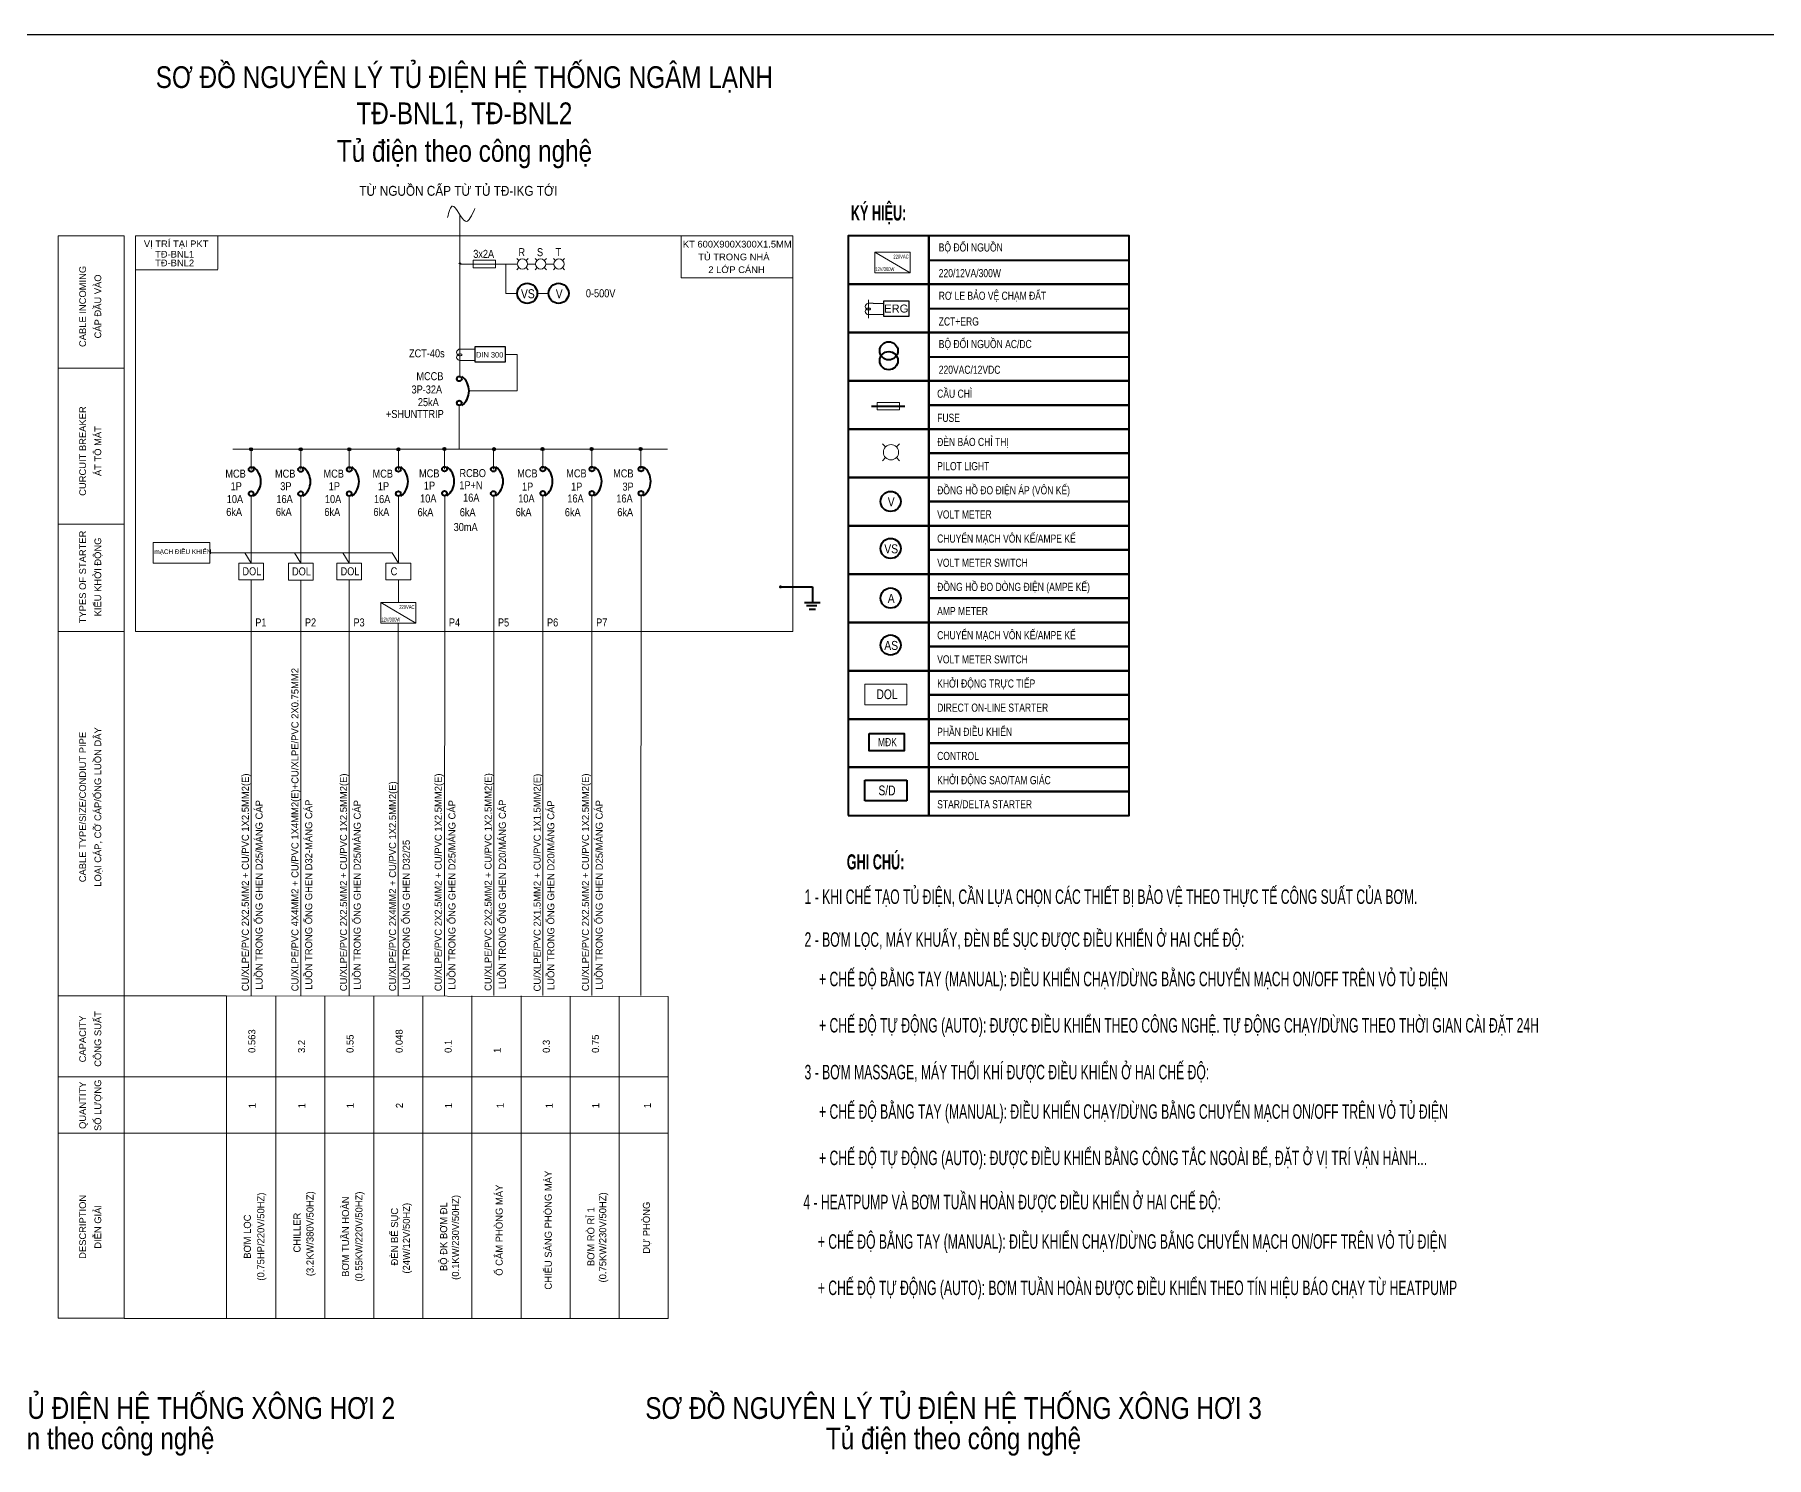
# Model space of a CAD drawing. Header units: millimetres. Extents: x -343543 to 400519, y -115663 to 104219.
# Drawn here: x -260128 to -236226, y 74372 to 94009 of the extents above; entities that cross this region are included whole.
import ezdxf
from ezdxf.enums import TextEntityAlignment as Align

# ---------------------------------------------------------------- set-up
doc = ezdxf.new("R2010")
doc.units = ezdxf.units.MM
doc.linetypes.add('HIDDEN', pattern=[0.375, 0.25, -0.125])
doc.layers.get('0').update_dxf_attribs({"color": 231, "lineweight": 0})
doc.layers.get('DefPoints').update_dxf_attribs({"color": 191})
for name, color, linetype, lineweight in [('7NetCoBan', 7, 'Continuous', 0), ('D-DAY', 3, 'Continuous', 40), ('Sche', 1, 'Continuous', 0), ('tbd', 2, 'Continuous', 0), ('TU DIEN', 255, 'Continuous', 40), ('WT-SUCTION', 98, 'Continuous', 25)]:
    doc.layers.add(name, color=color, linetype=linetype, lineweight=lineweight)
doc.layers.add('A-Tuong', color=7, linetype='Continuous')
doc.layers.add('E-text', color=3, linetype='Continuous')
doc.styles.add('ArialH-B', font='Vharialb_0.ttf')
doc.styles.add('E-TEXT 1', font='arial.ttf', dxfattribs={"width": 0.8})
doc.styles.add('VN-ArialH', font='Vharial_0.ttf', dxfattribs={"width": 0.85})
doc.styles.add('VN-SIMPLI', font='Vharial_0.ttf', dxfattribs={"width": 0.75})
doc.styles.add('VNARIALH', font='Vharial_0.ttf', dxfattribs={"width": 0.95})
doc.styles.add('VNAVANTH', font='Vhavan_0.ttf')
doc.styles.add('VNSIMPLI', font='Vharial_0.ttf', dxfattribs={"width": 0.8})
doc.styles.add('WMF-VNI-Helve-Condense1', font='Vhelvcn_0.ttf')

# ---------------------------------------------------------------- blocks, each defined once
blk = doc.blocks.new('KD TT')
at = {"layer": 'Sche', "color": 4}
blk.add_lwpolyline([(-498, -1932), (360, -1932), (360, -2354), (-498, -2354)], close=True, dxfattribs=at)
at = {"layer": 'Sche', "color": 4, "style": 'VN-SIMPLI', "width": 0.75}
blk.add_text('dol', height=200, dxfattribs=at).set_placement((-47, -2240), align=Align.CENTER)
blk = doc.blocks.new('di16')
at = {"layer": 'tbd'}
blk.add_line((0, 555), (0, -555), dxfattribs=at)
for points in [[(275, 340), (0, 340, 1.2511788), (86, -41, 0.140943), (116, -17, 0.1620611), (121, 0, 0.1620611)], [(275, -340), (0, -340, -1.2511788), (86, 41, -0.140943), (116, 17, -0.1620611), (121, 0, -0.1620611)]]:
    blk.add_lwpolyline(points, format="xyb", dxfattribs=at)
blk = doc.blocks.new('at')
for centre in [(31507, -92801), (31507, -93195)]:
    blk.add_circle(centre, 39.3)
blk.add_arc((31370, -92998), 295, 306.8699, 53.1301)
blk = doc.blocks.new('GND')
for p, q in [((146441, -24610), (146883, -24610)), ((146883, -24610), (146883, -24822)), ((146771, -24825), (146988, -24825)), ((146799, -24865), (146943, -24865)), ((146836, -24916), (146924, -24916))]:
    blk.add_line(p, q)
at = {"layer": 'Sche', "lineweight": 5, "ltscale": 5, "const_width": 20.9}
blk.add_lwpolyline([(146430, -24610, 1), (146451, -24610, 1)], format="xyb", close=True, dxfattribs=at)
blk = doc.blocks.new('noi')
at = {"layer": 'WT-SUCTION'}
h = blk.add_hatch(color=1, dxfattribs=at)
h.dxf.hatch_style = 1
h.paths.add_polyline_path([(540451, 1555544), (540430, 1555544), (540430, 1555523, 0.414214)])
h.paths.add_polyline_path([(540430, 1555544), (540409, 1555544, 0.414214), (540430, 1555523)])
h.paths.add_polyline_path([(540409, 1555544), (540430, 1555544), (540451, 1555544, 1)])
at = {"layer": 'WT-SUCTION', "color": 1}
blk.add_circle((540430, 1555544), 21.3, dxfattribs=at)

msp = doc.modelspace()

# ---------------------------------------------------------------- linework, layer by layer
for p, q in [((-253325.6, 90843.1), (-253213.4, 90843.1)), ((-253073, 90843.1), (-252960.8, 90843.1))]:
    msp.add_line(p, q)
at = {"color": 41, "ltscale": 300}
for p, q in [((-257310.9, 86713.8), (-256969.5, 86713.8)), ((-257310.9, 86482.4), (-257310.9, 86713.8)), ((-256969.5, 86713.8), (-256969.5, 86482.4)), ((-256625.8, 86712.5), (-256284.4, 86712.5)), ((-256625.8, 86481.1), (-256625.8, 86712.5)), ((-256284.4, 86712.5), (-256284.4, 86481.1)), ((-255956.1, 86713.8), (-255614.7, 86713.8)), ((-255956.1, 86482.4), (-255956.1, 86713.8)), ((-255614.7, 86713.8), (-255614.7, 86482.4)), ((-255614.7, 86713.8), (-255614.7, 86482.4)), ((-255278.7, 86713.8), (-254937.3, 86713.8)), ((-255278.7, 86482.4), (-255278.7, 86713.8)), ((-254937.3, 86713.8), (-254937.3, 86482.4)), ((-256969.5, 86482.4), (-257310.9, 86482.4)), ((-256284.4, 86481.1), (-256625.8, 86481.1)), ((-255614.7, 86482.4), (-255956.1, 86482.4)), ((-254937.3, 86482.4), (-255278.7, 86482.4))]:
    msp.add_line(p, q, dxfattribs=at)
msp.add_lwpolyline([(-258493.8, 86998.3), (-257710.6, 86998.3), (-257710.6, 86713.8), (-258493.8, 86713.8)], close=True)
at = {"layer": '7NetCoBan'}
for p, q in [((-248553.9, 90300.4), (-248407.6, 90300.4)), ((-248553.9, 90144.2), (-248407.6, 90144.2)), ((-254194.2, 89668.1), (-254047.8, 89668.1)), ((-254194.2, 89511.9), (-254047.8, 89511.9))]:
    msp.add_line(p, q, dxfattribs=at)
at = {"layer": 'A-Tuong'}
for points in [[(-248407.6, 90335.7), (-248063.4, 90335.7), (-248063.4, 90119.3), (-248407.6, 90119.3)], [(-254047.8, 89703.5), (-253632.9, 89703.5), (-253632.9, 89487), (-254047.8, 89487)]]:
    msp.add_lwpolyline(points, close=True, dxfattribs=at)
at = {"layer": 'DefPoints'}
msp.add_lwpolyline([(-275507.1, 94009.1), (-226107.1, 94009.1), (-226107.1, 54009.1), (-275507.1, 54009.1)], close=True, dxfattribs=at)
at = {"layer": 'Sche', "ltscale": 5}
for p, q in [((-254257.8, 91516.7), (-254257.3, 89290.9)), ((-254257.5, 90843.1), (-253466, 90843.1)), ((-253623.5, 90843.1), (-253623.5, 90438.3)), ((-253623.5, 90438.3), (-253467.8, 90438.3)), ((-253190.1, 90438.3), (-253034.7, 90438.3)), ((-254266.8, 88890.9), (-254266.8, 88285.6)), ((-257140.2, 88008), (-257140.2, 88285.6)), ((-256455.1, 88006.7), (-256455.1, 88284.3)), ((-255785.4, 88008), (-255785.4, 88285.6)), ((-255108, 88008), (-255108, 88285.6)), ((-254470.6, 88010.1), (-254470.6, 88287.7)), ((-253793.2, 88010.1), (-253793.2, 88287.7)), ((-253116, 88010.2), (-253116, 88287.8)), ((-252438.4, 88010.1), (-252438.4, 88287.7)), ((-251761, 88010.1), (-251761, 88287.7)), ((-257140.2, 86713.8), (-257140.2, 87640.1)), ((-256455.1, 86712.5), (-256455.1, 87638.8)), ((-255785.4, 86713.8), (-255785.4, 87640.1)), ((-255108, 86713.8), (-255108, 87640.1)), ((-254468.9, 80746), (-254467.8, 87644.4)), ((-253791.5, 80746), (-253790.4, 87644.4)), ((-253114.1, 80746), (-253113.2, 87644.5)), ((-252436.7, 80746), (-252435.6, 87644.4)), ((-251759.3, 80746), (-251758.2, 87644.4)), ((-255194.9, 86856.1), (-257710.6, 86856.1)), ((-257140.2, 86713.8), (-257227.1, 86856.1)), ((-256455.1, 86712.5), (-256542, 86854.8)), ((-255785.4, 86713.8), (-255872.3, 86856.1)), ((-255108, 86713.8), (-255194.9, 86856.1)), ((-257141.2, 80739.7), (-257140.2, 86482.4)), ((-256456.2, 80738.4), (-256455.1, 86481.1)), ((-255786.4, 80739.7), (-255785.4, 86482.4)), ((-255108, 86171.1), (-255108, 86482.4)), ((-255109, 80739.7), (-255109, 85886.5))]:
    msp.add_line(p, q, dxfattribs=at)
msp.add_lwpolyline([(-253632.9, 89595.3), (-253468.3, 89595.3), (-253468.3, 89091.6), (-254133, 89091.6)], dxfattribs=at)
at = {"layer": 'TU DIEN', "lineweight": 5}
for p, q in [((-254257.3, 90237), (-254257.8, 91516.7)), ((-254076, 90894.2), (-253769, 90894.2)), ((-254076, 90791.9), (-254076, 90894.2)), ((-253769, 90894.2), (-253769, 90791.9)), ((-253769, 90791.9), (-254076, 90791.9)), ((-248499.9, 88933.9), (-248193, 88933.9)), ((-248499.9, 88831.5), (-248499.9, 88933.9)), ((-248193, 88933.9), (-248193, 88831.5)), ((-248193, 88831.5), (-248499.9, 88831.5)), ((-248425, 88362.2), (-248382.5, 88319.7)), ((-248382.5, 88319.7), (-248425, 88362.2)), ((-248233.7, 88319.7), (-248191.1, 88362.2)), ((-248191.1, 88362.2), (-248233.7, 88319.7)), ((-248425, 88128.3), (-248382.5, 88170.8)), ((-248382.5, 88170.8), (-248425, 88128.3)), ((-248191.1, 88128.3), (-248233.7, 88170.8)), ((-248233.7, 88170.8), (-248191.1, 88128.3))]:
    msp.add_line(p, q, dxfattribs=at)
at = {"layer": 'TU DIEN', "color": 41, "lineweight": 5}
for p, q in [((-258736.2, 91230.1), (-249662.7, 91230.3)), ((-258735.7, 85770.5), (-258736.2, 91230.1)), ((-257600.6, 91237.3), (-257600.6, 90772)), ((-251204.7, 90652.8), (-251204.7, 91230.2)), ((-249662.6, 85770.5), (-249662.7, 91230.4)), ((-257600.6, 90764.9), (-258736.2, 90764.9)), ((-249662.7, 90652.8), (-251204.7, 90652.8)), ((-249662.6, 85770.5), (-258735.7, 85770.5)), ((-251382.3, 80733.9), (-257478.9, 80740.9)), ((-257478.9, 76295.4), (-257478.9, 80740.9)), ((-256801.5, 76295.4), (-256801.5, 80740.9)), ((-256124.1, 76295.4), (-256124.1, 80740.9)), ((-255446.7, 76295.4), (-255446.7, 80740.9)), ((-254769.3, 76295.4), (-254769.3, 80740.9)), ((-254091.9, 76295.4), (-254091.9, 80740.9)), ((-253414.5, 76295.4), (-253414.5, 80740.9)), ((-252737.1, 76289), (-252737.1, 80734.4)), ((-252059.7, 76289), (-252059.7, 80734.4)), ((-251382.3, 76289), (-251382.3, 80734.4)), ((-257478.9, 79624.1), (-251382.3, 79624.1)), ((-257478.9, 78845.4), (-251382.3, 78845.4)), ((-258891.5, 76289), (-251382.3, 76289))]:
    msp.add_line(p, q, dxfattribs=at)
at = {"layer": 'TU DIEN', "color": 1, "lineweight": 5}
for p, q in [((-253445.4, 90892.7), (-253473.8, 90921)), ((-253346.2, 90892.7), (-253317.8, 90921)), ((-253473.8, 90765.1), (-253445.4, 90793.4)), ((-253346.2, 90793.4), (-253317.8, 90765.1))]:
    msp.add_line(p, q, dxfattribs=at)
at = {"layer": 'TU DIEN', "color": 2, "lineweight": 5}
for p, q in [((-253192.8, 90892.7), (-253221.2, 90921)), ((-253093.6, 90892.7), (-253065.2, 90921)), ((-253221.2, 90765.1), (-253192.8, 90793.4)), ((-253093.6, 90793.4), (-253065.2, 90765.1))]:
    msp.add_line(p, q, dxfattribs=at)
at = {"layer": 'TU DIEN', "color": 5, "lineweight": 5}
for p, q in [((-252940.2, 90892.7), (-252968.6, 90921)), ((-252841.2, 90892.5), (-252812.9, 90920.8)), ((-252968.6, 90765.1), (-252940.2, 90793.4)), ((-252841.2, 90793.2), (-252812.9, 90764.9))]:
    msp.add_line(p, q, dxfattribs=at)
at = {"layer": 'TU DIEN', "color": 7, "lineweight": 5}
for p, q in [((-248531.1, 91007.7), (-248045, 90723.1)), ((-255351.1, 86171.1), (-254865, 85886.5))]:
    msp.add_line(p, q, dxfattribs=at)
at = {"layer": 'TU DIEN', "ltscale": 10}
for p, q in [((-247786.5, 90897.1), (-245021.2, 90897.1)), ((-247786.5, 90230.3), (-245021.2, 90230.3)), ((-247786.5, 89563.6), (-245021.2, 89563.6))]:
    msp.add_line(p, q, dxfattribs=at)
at = {"layer": 'TU DIEN', "color": 1}
msp.add_line((-248577.5, 88882.4), (-248116.5, 88882.4), dxfattribs=at)
at = {"layer": 'TU DIEN', "color": 6, "lineweight": 5}
msp.add_line((-257394.8, 88285.6), (-251394.1, 88285.6), dxfattribs=at)
at = {"layer": 'TU DIEN', "color": 4}
for p, q in [((-248667.2, 83433.3), (-248667.2, 83718.1)), ((-248667.2, 83718.1), (-248088.3, 83718.1)), ((-248088.3, 83718.1), (-248088.3, 83433.3)), ((-248088.3, 83433.3), (-248667.2, 83433.3))]:
    msp.add_line(p, q, dxfattribs=at)
at = {"layer": 'TU DIEN', "color": 41, "lineweight": 5}
msp.add_lwpolyline([(-258891.5, 91230.1), (-259802.5, 91230.1), (-259802.5, 76295.4), (-258891.5, 76295.4)], close=True, dxfattribs=at)
at = {"layer": 'TU DIEN'}
for points in [[(-248897.8, 90563.7), (-247786.5, 90563.7), (-247786.5, 91230.4), (-248897.8, 91230.4)], [(-247786.5, 90563.7), (-245021.2, 90563.7), (-245021.2, 91230.4), (-247786.5, 91230.4)], [(-248897.8, 89897), (-247786.5, 89897), (-247786.5, 90563.7), (-248897.8, 90563.7)], [(-247786.5, 89897), (-245021.2, 89897), (-245021.2, 90563.7), (-247786.5, 90563.7)], [(-248897.8, 89230.2), (-247786.5, 89230.2), (-247786.5, 89897), (-248897.8, 89897)], [(-247786.5, 89230.2), (-245021.2, 89230.2), (-245021.2, 89897), (-247786.5, 89897)], [(-248897.8, 88563.5), (-247786.5, 88563.5), (-247786.5, 89230.2), (-248897.8, 89230.2)], [(-247786.5, 88896.9), (-245021.2, 88896.9), (-245021.2, 89230.2), (-247786.5, 89230.2)], [(-247786.5, 88563.5), (-245021.2, 88563.5), (-245021.2, 88896.9), (-247786.5, 88896.9)], [(-248897.8, 87896.7), (-247786.5, 87896.7), (-247786.5, 88563.5), (-248897.8, 88563.5)], [(-247786.5, 88230.1), (-245021.2, 88230.1), (-245021.2, 88563.5), (-247786.5, 88563.5)], [(-247786.5, 87896.7), (-245021.2, 87896.7), (-245021.2, 88230.1), (-247786.5, 88230.1)], [(-248897.8, 87230), (-247786.5, 87230), (-247786.5, 87896.7), (-248897.8, 87896.7)], [(-247786.5, 87563.4), (-245021.2, 87563.4), (-245021.2, 87896.7), (-247786.5, 87896.7)], [(-247786.5, 87230), (-245021.2, 87230), (-245021.2, 87563.4), (-247786.5, 87563.4)], [(-248897.8, 86563.3), (-247786.5, 86563.3), (-247786.5, 87230), (-248897.8, 87230)], [(-247786.5, 86896.6), (-245021.2, 86896.6), (-245021.2, 87230), (-247786.5, 87230)], [(-247786.5, 86563.3), (-245021.2, 86563.3), (-245021.2, 86896.6), (-247786.5, 86896.6)], [(-248897.8, 85896.5), (-247786.5, 85896.5), (-247786.5, 86563.3), (-248897.8, 86563.3)], [(-247786.5, 86229.9), (-245021.2, 86229.9), (-245021.2, 86563.3), (-247786.5, 86563.3)], [(-247786.5, 85896.5), (-245021.2, 85896.5), (-245021.2, 86229.9), (-247786.5, 86229.9)], [(-248897.8, 85229.8), (-247786.5, 85229.8), (-247786.5, 85896.5), (-248897.8, 85896.5)], [(-247786.5, 85563.2), (-245021.2, 85563.2), (-245021.2, 85896.5), (-247786.5, 85896.5)], [(-247786.5, 85229.8), (-245021.2, 85229.8), (-245021.2, 85563.2), (-247786.5, 85563.2)], [(-248897.8, 84563.1), (-247786.5, 84563.1), (-247786.5, 85229.8), (-248897.8, 85229.8)], [(-247786.5, 84896.4), (-245021.2, 84896.4), (-245021.2, 85229.8), (-247786.5, 85229.8)], [(-247786.5, 84563.1), (-245021.2, 84563.1), (-245021.2, 84896.4), (-247786.5, 84896.4)], [(-248897.8, 83896.3), (-247786.5, 83896.3), (-247786.5, 84563.1), (-248897.8, 84563.1)], [(-247786.5, 84229.7), (-245021.2, 84229.7), (-245021.2, 84563.1), (-247786.5, 84563.1)], [(-247786.5, 83896.3), (-245021.2, 83896.3), (-245021.2, 84229.7), (-247786.5, 84229.7)], [(-248897.8, 83229.6), (-247786.5, 83229.6), (-247786.5, 83896.3), (-248897.8, 83896.3)], [(-247786.5, 83562.9), (-245021.2, 83562.9), (-245021.2, 83896.3), (-247786.5, 83896.3)], [(-247786.5, 83229.6), (-245021.2, 83229.6), (-245021.2, 83562.9), (-247786.5, 83562.9)]]:
    msp.add_lwpolyline(points, close=True, dxfattribs=at)
at = {"layer": 'TU DIEN', "lineweight": 5, "ltscale": 5, "const_width": 20.9}
msp.add_lwpolyline([(-254247, 90843.1, 1), (-254267.9, 90843.1)], format="xyb", dxfattribs=at)
at = {"layer": 'TU DIEN', "color": 7, "lineweight": 5}
for points in [[(-248531.1, 91007.7), (-248045, 91007.7), (-248045, 90723.1), (-248531.1, 90723.1)], [(-255351.1, 86171.1), (-254865, 86171.1), (-254865, 85886.5), (-255351.1, 85886.5)]]:
    msp.add_lwpolyline(points, close=True, dxfattribs=at)
at = {"layer": 'TU DIEN', "color": 41, "lineweight": 5}
for points in [[(-258891.5, 89403.7), (-259802.5, 89403.7)], [(-258891.5, 87252.8), (-259802.5, 87252.8)], [(-258891.5, 85770.4), (-259802.5, 85770.4)], [(-257478.9, 80740.9), (-259802.5, 80740.9)], [(-257478.9, 79624.1), (-259802.5, 79624.1)], [(-257478.9, 78845.4), (-259802.5, 78845.4)]]:
    msp.add_lwpolyline(points, dxfattribs=at)
at = {"layer": 'TU DIEN', "color": 4}
msp.add_lwpolyline([(-248611.1, 84361.1), (-248128.7, 84361.1), (-248128.7, 84123.8), (-248611.1, 84123.8)], close=True, dxfattribs=at)
at = {"layer": 'TU DIEN'}
for centre, radius in [((-253329, 90438.3), 138.9), ((-252895.8, 90438.3), 138.9), ((-248338.7, 89644.9), 125.2), ((-248338.7, 89508.8), 125.2), ((-248313.5, 87565.9), 138.9), ((-248313.5, 86917.4), 138.9), ((-248313.5, 86232.4), 138.9), ((-248313.5, 85583.9), 138.9)]:
    msp.add_circle(centre, radius, dxfattribs=at)
at = {"layer": 'TU DIEN', "color": 1, "lineweight": 5, "extrusion": (0, 0, -1)}
for major_axis, start_param, end_param in [((-49.6, 49.6), 4.712389, 6.2831853), ((-49.6, 49.6), 0, 1.5707963), ((49.6, 49.6), 0, 1.5707963), ((-49.6, 49.6), 3.1415927, 4.712389)]:
    msp.add_ellipse((-253395.8, 90843.1), major_axis=major_axis, ratio=1, start_param=start_param, end_param=end_param, dxfattribs=at)
at = {"layer": 'TU DIEN', "color": 2, "lineweight": 5, "extrusion": (0, 0, -1)}
for major_axis, start_param, end_param in [((-49.6, 49.6), 4.712389, 6.2831853), ((-49.6, 49.6), 0, 1.5707963), ((49.6, 49.6), 0, 1.5707963), ((-49.6, 49.6), 3.1415927, 4.712389)]:
    msp.add_ellipse((-253143.2, 90843.1), major_axis=major_axis, ratio=1, start_param=start_param, end_param=end_param, dxfattribs=at)
at = {"layer": 'TU DIEN', "color": 5, "lineweight": 5, "extrusion": (0, 0, -1)}
for centre, major_axis, start_param, end_param in [((-252890.6, 90843.1), (-49.6, 49.6), 4.712389, 6.2831853), ((-252890.8, 90842.8), (-49.6, 49.6), 0, 1.5707963), ((-252890.8, 90842.8), (49.6, 49.6), 0, 1.5707963), ((-252890.8, 90842.8), (-49.6, 49.6), 3.1415927, 4.712389)]:
    msp.add_ellipse(centre, major_axis=major_axis, ratio=1, start_param=start_param, end_param=end_param, dxfattribs=at)
at = {"layer": 'TU DIEN', "lineweight": 5, "extrusion": (0, 0, -1)}
for major_axis, start_param, end_param in [((74.4, 74.4), 3.1415927, 4.712389), ((-74.4, 74.4), 0, 1.5707963), ((74.4, 74.4), 0, 1.5707963), ((-74.4, 74.4), 3.1415927, 4.712389)]:
    msp.add_ellipse((-248308.1, 88245.2), major_axis=major_axis, ratio=1, start_param=start_param, end_param=end_param, dxfattribs=at)
at = {"layer": 'TU DIEN', "linetype": 'ByBlock', "lineweight": 5}
msp.add_spline([(-254430.5, 91483.8), (-254358.7, 91643.6), (-254182.7, 91432.6), (-254052, 91608.4)], degree=3, dxfattribs=at)

# ---------------------------------------------------------------- block references
at = {"color": 7, "true_color": 0xffffff, "xscale": 0.2298829786945135, "yscale": 0.2298829786945135, "zscale": 0.2298829786945135}
for p in [(-248617.2, 90222.3), (-254257.5, 89590)]:
    msp.add_blockref('di16', p, dxfattribs=at)
at = {"layer": 'TU DIEN'}
for name, p, xscale, yscale, zscale in [('at', (-281048, 168140), 0.8500000000003636, 0.8500000000003636, 0.8500000000003636), ('at', (-283921.3, 166889.2), 0.8500000000003636, 0.8500000000003636, 0.8500000000003636), ('at', (-283236.3, 166887.9), 0.8500000000003636, 0.8500000000003636, 0.8500000000003636), ('at', (-282566.5, 166889.2), 0.8500000000003636, 0.8500000000003636, 0.8500000000003636), ('at', (-281889.1, 166889.2), 0.8500000000003636, 0.8500000000003636, 0.8500000000003636), ('at', (-281251.8, 166893.4), 0.8500000000003636, 0.8500000000003636, 0.8500000000003636), ('at', (-280577, 166891.3), 0.8500000000003636, 0.8500000000003636, 0.8500000000003636), ('at', (-279894.4, 166893.5), 0.8500000000003636, 0.8500000000003636, 0.8500000000003636), ('at', (-279216.8, 166893.4), 0.8500000000003636, 0.8500000000003636, 0.8500000000003636), ('at', (-278539.4, 166893.4), 0.8500000000003636, 0.8500000000003636, 0.8500000000003636), ('KD TT', (-248331.4, 86349.1), 0.6750721782445909, 0.67507204413414, 0.6750721552421678)]:
    msp.add_blockref(name, p, dxfattribs=dict(at, xscale=xscale, yscale=yscale, zscale=zscale))
msp.add_blockref('GND', (-396273.9, 110995.7), dxfattribs=at)
at = {"layer": 'WT-SUCTION', "color": 4}
for p in [(-797570.4, -1467258.5), (-796885.3, -1467259.8), (-796215.6, -1467258.5), (-795538.2, -1467258.5), (-794903.2, -1467254.3), (-794219.1, -1467256.4), (-793548.6, -1467254.2), (-792871, -1467254.3), (-792193.6, -1467254.3)]:
    msp.add_blockref('noi', p, dxfattribs=at)

# ---------------------------------------------------------------- texts
at = {"layer": 'D-DAY', "style": 'E-TEXT 1', "width": 0.8}
for s, p in [('SƠ ĐỒ NGUYÊN LÝ TỦ ĐIỆN HỆ THỐNG NGÂM LẠNH', (-254196.5, 93272.5)), ('TĐ-BNL1, TĐ-BNL2', (-254196.5, 92773.3)), ('Tủ điện theo công nghệ', (-254194.5, 92253.8)), ('SƠ ĐỒ NGUYÊN LÝ TỦ ĐIỆN HỆ THỐNG XÔNG HƠI 2', (-259408.5, 74903.1)), ('SƠ ĐỒ NGUYÊN LÝ TỦ ĐIỆN HỆ THỐNG XÔNG HƠI 3', (-247444.8, 74902.8)), ('Tủ điện theo công nghệ', (-259408.5, 74484.4)), ('Tủ điện theo công nghệ', (-247444.8, 74484))]:
    msp.add_text(s, height=300, dxfattribs=at).set_placement(p, align=Align.CENTER)
at = {"layer": 'E-text', "lineweight": 5}
for s, height, rotation, style, p in [('VÞ TRÝ T¹I PKT', 92.534, 0.00001, 'VNARIALH', (-258175.4, 91075.9)), ('t®-BNL1', 92.53, 0.00001, 'VNARIALH', (-258196.2, 90932.1)), ('t®-BNL2', 92.53, 0.00001, 'VNARIALH', (-258196.2, 90812.1)), ('3x2A', 110.44, 0.00001, 'WMF-VNI-Helve-Condense1', (-253930.5, 90928)), ('cable incoming', 92.534, 90.00001, 'VNARIALH', (-259419.8, 90257.9)), ('c¸p ®Çu vµo', 92.534, 90.00001, 'VNARIALH', (-259209.7, 90257.9)), ('VS', 124.24, 0.00001, 'WMF-VNI-Helve-Condense1', (-253321, 90370.6)), ('V', 124.2, 0.00001, 'WMF-VNI-Helve-Condense1', (-252887.9, 90370.6)), ('0-500V', 110.44, 0.00001, 'WMF-VNI-Helve-Condense1', (-252315.8, 90384.2)), ('ZCT-40s', 110.44, 0.00001, 'WMF-VNI-Helve-Condense1', (-254714.8, 89555.1)), ('curcuit breaker', 92.534, 90.00001, 'VNARIALH', (-259419.8, 88261.1)), ('¸t t« m¸t', 92.53, 90.00001, 'VNARIALH', (-259209.7, 88261.1)), ('V', 124.2, 0.00001, 'WMF-VNI-Helve-Condense1', (-248305.5, 87498.2)), ('types of starter', 92.534, 90.00001, 'VNARIALH', (-259419.8, 86523.8)), ('kiÓu khëi ®éng', 92.534, 90.00001, 'VNARIALH', (-259209.7, 86523.8)), ('VS', 124.24, 0.00001, 'WMF-VNI-Helve-Condense1', (-248305.5, 86849.7)), ('A', 124.2, 0.00001, 'WMF-VNI-Helve-Condense1', (-248305.5, 86164.7)), ('AS', 124.24, 0.00001, 'WMF-VNI-Helve-Condense1', (-248305.5, 85516.2)), ('cable type/size/condiut pipe', 92.534, 90.00001, 'VNARIALH', (-259419.8, 83348)), ('lo¹i c¸p, cì c¸p/èng luån d©y', 92.534, 90.00001, 'VNARIALH', (-259209.7, 83348)), ('capacity', 92.53, 90.00001, 'VNARIALH', (-259419.8, 80147.1)), ('c«ng suÊt', 92.53, 90.00001, 'VNARIALH', (-259209.7, 80147.1)), ('quantity', 92.53, 90.00001, 'VNARIALH', (-259419.8, 79231.5)), ('sè l\xadîng', 92.53, 90.00001, 'VNARIALH', (-259209.7, 79231.5)), ('description', 92.534, 90.00001, 'VNARIALH', (-259419.8, 77553.7)), ('diÔn gi¶i', 92.53, 90.00001, 'VNARIALH', (-259209.7, 77553.7))]:
    msp.add_text(s, height=height, rotation=rotation, dxfattribs=dict(at, style=style)).set_placement(p, align=Align.CENTER)
at = {"layer": 'E-text', "lineweight": 5, "style": 'WMF-VNI-Helve-Condense1'}
for s, rotation, p in [('3P-32A', 0.00001, (-254926.3, 89056.6)), ('MCCB', 0.00001, (-254859, 89239.8)), ('25kA', 0.00001, (-254838.8, 88881.6)), ('+SHUNTTRIP', 0.00001, (-255279.3, 88717.9)), ('MCB', 0.00001, (-257495.7, 87894.6)), ('MCB', 0.00001, (-256810.6, 87894.6)), ('MCB', 0.00001, (-256140.9, 87894.6)), ('MCB', 0.00001, (-255463.5, 87894.6)), ('MCB', 0.00001, (-254822.5, 87898)), ('RCBO', 0.00001, (-254264.3, 87902.1)), ('MCB', 0.00001, (-253467.8, 87898.1)), ('MCB', 0.00001, (-252790.3, 87898)), ('MCB', 359.99999, (-252143.1, 87898)), ('1P', 0.00001, (-257423.2, 87720.9)), ('3P', 0.00001, (-256738.1, 87720.9)), ('1P', 0.00001, (-256068.4, 87720.9)), ('1P', 0.00001, (-255391, 87720.9)), ('1P', 0.00001, (-254756.2, 87729.5)), ('1P+N', 0.00001, (-254266, 87735.3)), ('1P', 0.00001, (-253401.6, 87715.5)), ('1P', 0.00001, (-252724, 87715.4)), ('3P', 359.99999, (-252015, 87715.4)), ('10A', 0.00001, (-257476.5, 87543.6)), ('16A', 0.00001, (-256791.4, 87543.6)), ('10A', 0.00001, (-256121.7, 87543.6)), ('16A', 0.00001, (-255444.3, 87543.6)), ('10A', 0.00001, (-254807.7, 87551.6)), ('16A', 0.00001, (-254214.3, 87562.7)), ('10A', 0.00001, (-253453.1, 87551.7)), ('16A', 0.00001, (-252775.5, 87551.6)), ('16A', 359.99999, (-252099, 87551.6)), ('6kA', 0.00001, (-257483.9, 87365.7)), ('6kA', 0.00001, (-256798.8, 87365.7)), ('6kA', 0.00001, (-256129.1, 87365.7)), ('6kA', 0.00001, (-255451.7, 87365.7)), ('  6kA', 0.00001, (-254913.2, 87362)), ('30mA', 0.00001, (-254344.7, 87157.1)), ('  6kA', 0.00001, (-254330.8, 87362)), ('  6kA', 0.00001, (-253558.6, 87362.1)), ('  6kA', 0.00001, (-252881, 87362)), ('6kA', 359.99999, (-252086, 87362))]:
    msp.add_text(s, height=110.44, rotation=rotation, dxfattribs=at).set_placement(p)
at = {"layer": 'E-text', "lineweight": 0, "ltscale": 300, "style": 'WMF-VNI-Helve-Condense1'}
for s, p in [('DOL', (-257260.2, 86546.6)), ('DOL', (-256575.1, 86545.3)), ('DOL', (-255905.4, 86546.6)), (' C', (-255249.5, 86546.6)), ('P1', (-257083.2, 85841.1)), ('P2', (-256398.1, 85841.1)), ('P3', (-255728.4, 85841.1)), ('P4', (-254411, 85841.1)), ('P5', (-253733.6, 85840.6)), ('P6', (-253056.4, 85841.1)), ('P7', (-252378.8, 85840.4))]:
    msp.add_text(s, height=110.44, dxfattribs=at).set_placement(p)
at = {"layer": 'E-text', "linetype": 'Continuous', "lineweight": 5, "ltscale": 50, "style": 'VNAVANTH'}
for s, height, p in [('CU/XLPE/PVC 4X4MM2 + cu/pvc 1x4mm2(e)+cu/xlpe/pvc 2x0.75mm2', 97.328, (-256486.5, 80804.6)), ('CU/XLPE/PVC 2X2.5MM2 + cu/pvc 1x2.5mm2(e)', 97.328, (-257171.6, 80805.9)), ('CU/XLPE/PVC 2X2.5MM2 + cu/pvc 1x2.5mm2(e)', 97.328, (-255816.8, 80805.9)), ('CU/XLPE/PVC 2X4MM2 + cu/pvc 1x2.5mm2(e)', 97.328, (-255139.4, 80805.9)), ('CU/XLPE/PVC 2X2.5MM2 + cu/pvc 1x2.5mm2(e)', 97.328, (-254509.2, 80805.9)), ('CU/XLPE/PVC 2X2.5MM2 + cu/pvc 1x2.5mm2(e)', 97.328, (-253820.7, 80810.1)), ('CU/XLPE/PVC 2X1.5MM2 + cu/pvc 1x1.5mm2(e)', 97.328, (-253143.3, 80802.4)), ('CU/XLPE/PVC 2X2.5MM2 + cu/pvc 1x2.5mm2(e)', 97.328, (-252477, 80805.9)), ('LUåN TRONG èNG ghen D25/M¸NG C¸P', 97.328, (-256982.1, 80826.6)), ('LUåN TRONG èNG ghen D32-M¸NG C¸P', 97.328, (-256297, 80825.3)), ('LUåN TRONG èNG ghen D25/M¸NG C¸P', 97.328, (-255627.3, 80826.6)), ('LUåN TRONG èNG ghen D25/M¸NG C¸P', 97.328, (-254319.7, 80826.6)), ('LUåN TRONG èNG ghen D20/M¸NG C¸P', 97.328, (-253624, 80832.7)), ('LUåN TRONG èNG ghen D20/M¸NG C¸P', 97.328, (-252954.9, 80822.3)), ('LUåN TRONG èNG ghen D25/M¸NG C¸P', 97.328, (-252287.5, 80826.6)), ('LUåN TRONG èNG ghen D32/25', 97.328, (-254949.9, 80826.6)), ('0.563', 97.33, (-257081.3, 79954.1)), ('3.2', 97.33, (-256396.2, 79952.7)), ('0.55', 97.33, (-255726.5, 79954.1)), ('0.048', 97.33, (-255049.1, 79954)), ('0.1', 97.33, (-254371.7, 79954)), ('0.3', 97.33, (-253016.9, 79954)), ('0.75', 97.33, (-252339.5, 79954)), ('1', 97.3, (-253694.3, 79954)), ('1', 97.3, (-257077.5, 79190.9)), ('1', 97.3, (-256392.4, 79189.6)), ('1', 97.3, (-255722.7, 79190.9)), ('2', 97.3, (-255045.3, 79190.9)), ('1', 97.3, (-254367.9, 79190.9)), ('1', 97.3, (-253654, 79191.9)), ('1', 97.3, (-252976.6, 79188.9)), ('1', 97.3, (-252335.7, 79190.9)), ('1', 97.3, (-252335.7, 79190.9)), ('1', 97.3, (-251621.8, 79191.9))]:
    msp.add_text(s, height=height, rotation=90, dxfattribs=at).set_placement(p)
for s, height, p in [('CHIÕU S¸NG PHßNG M¸Y', 97.328, (-252990.5, 77507.5)), ('(0.75hp/220V/50HZ)', 97.328, (-256958.1, 77419)), ('(3.2kw/380V/50HZ)', 97.328, (-256278.7, 77458.9)), ('b¬m tuÇn hoµn', 97.328, (-255788.9, 77418.2)), ('(0.55kW/220V/50HZ)', 97.328, (-255603.3, 77419)), ('(0.1kw/230V/50HZ)', 97.328, (-254271.1, 77407.7)), ('æ C¾M PHßNG M¸Y', 97.328, (-253667.9, 77507.5)), ('(0.75kw/230V/50HZ)', 97.328, (-252238.9, 77407.7)), ('b¬m läc', 97.33, (-257143.7, 77418.2)), ('chiller', 97.33, (-256458.6, 77473.9)), ('®Ìn bÓ sôc', 97.33, (-255111.5, 77418.2)), ('(24w/12V/50HZ)', 97.328, (-254948.5, 77396.5)), ('bé ®k b¬m ®l', 97.328, (-254434.1, 77418.2)), ('b¬m rß rØ 1', 97.328, (-252401.9, 77418.2)), ('Dù PHßNG', 97.33, (-251635.7, 77541.6))]:
    msp.add_text(s, height=height, rotation=90, dxfattribs=at).set_placement(p, align=Align.CENTER)
at = {"layer": 'TU DIEN', "lineweight": 5, "style": 'VN-ArialH', "width": 0.85}
msp.add_text('Tõ NGUåN CÊp tõ tñ T§-IKG tíi', height=136.688, rotation=0.00001, dxfattribs=at).set_placement((-254280.2, 91784.7), align=Align.CENTER)
at = {"layer": 'TU DIEN', "color": 6, "style": 'ArialH-B', "width": 0.6}
for s, p in [('ký hiÖu:', (-248862.6, 91444.4)), ('ghi chó:', (-248918.6, 82487.1))]:
    msp.add_text(s, height=208.36, rotation=0.00001, dxfattribs=at).set_placement(p)
at = {"layer": 'TU DIEN', "lineweight": 5, "style": 'VNARIALH'}
for s, height, p in [('KT 600x900x300X1.5MM', 92.534, (-250430.5, 91070.8)), (' Tñ trong nhµ  ', 92.534, (-250459.1, 90894.5)), ('2 líp c¸nh', 92.53, (-250440.2, 90718.2))]:
    msp.add_text(s, height=height, rotation=0.00001, dxfattribs=at).set_placement(p, align=Align.CENTER)
at = {"layer": 'TU DIEN', "color": 3, "linetype": 'HIDDEN', "ltscale": 1.5, "style": 'VNSIMPLI', "width": 0.75}
for s, height, p in [('bé ®æi nguån', 112.512, (-247649.3, 91015.9)), ('220/12va/300w', 112.512, (-247649.3, 90661.1)), ('r¬ le b¶o vÖ ch¹m ®Êt', 112.512, (-247649.3, 90349.2)), ('zct+erg', 112.51, (-247649.3, 89994.4)), ('bé ®æi nguån ac/dc', 112.512, (-247649.3, 89682.5)), ('220vac/12vdc', 112.512, (-247649.3, 89327.7)), ('cÇu ch×', 112.51, (-247671, 88997.2)), ('fuse', 112.51, (-247671, 88663.9)), ('®Ìn b¸o chØ thÞ', 112.512, (-247671, 88330.5)), ('pilot light', 112.512, (-247671, 87997.1)), ('®ång hå ®o ®iÖn ¸p (v«n kÕ)', 112.512, (-247671, 87663.8)), ('volt meter', 112.51, (-247671, 87330.4)), ('chuyÓn m¹ch v«n kÕ/ampe kÕ', 112.512, (-247671, 86997)), ('volt meter switch', 112.512, (-247671, 86663.6)), ('®ång hå ®o dßng ®iÖn (ampe kÕ)', 112.512, (-247671, 86330.3)), ('amp meter', 112.51, (-247671, 85996.9)), ('chuyÓn m¹ch v«n kÕ/ampe kÕ', 112.512, (-247671, 85663.5)), ('volt meter switch', 112.512, (-247671, 85330.2)), ('khëi ®éng trùc tiÕp', 112.512, (-247671, 84996.8)), ('direct on-line starter', 112.512, (-247671, 84663.4)), ('phÇn ®iÒu khiÓn', 112.512, (-247671, 84330.1)), ('control ', 112.51, (-247671, 83996.7)), ('khëi ®éng sao/tam gi¸c', 112.512, (-247671, 83663.3)), ('star/delta starter', 112.512, (-247671, 83330))]:
    msp.add_text(s, height=height, rotation=0.00001, dxfattribs=at).set_placement(p)
at = {"layer": 'TU DIEN', "color": 1, "lineweight": 5, "style": 'WMF-VNI-Helve-Condense1'}
msp.add_text('R', height=110.4, rotation=0.00001, dxfattribs=at).set_placement((-253405.1, 90951.7), align=Align.CENTER)
at = {"layer": 'TU DIEN', "color": 2, "lineweight": 5, "style": 'WMF-VNI-Helve-Condense1'}
msp.add_text('S', height=110.4, rotation=0.00001, dxfattribs=at).set_placement((-253152.6, 90951.7), align=Align.CENTER)
at = {"layer": 'TU DIEN', "color": 5, "lineweight": 5, "style": 'WMF-VNI-Helve-Condense1'}
msp.add_text('T', height=110.4, rotation=0.00001, dxfattribs=at).set_placement((-252900.2, 90951.5), align=Align.CENTER)
at = {"layer": 'TU DIEN', "lineweight": 5, "ltscale": 300, "style": 'VN-SIMPLI', "width": 0.6}
for s, p in [('220vac', (-248275.4, 90918.3)), ('12v/300w', (-248524.9, 90745.3)), ('220vac', (-255095.4, 86081.8)), ('12v/300w', (-255344.8, 85908.7))]:
    msp.add_text(s, height=53.77, rotation=0.00001, dxfattribs=at).set_placement(p)
at = {"layer": 'TU DIEN', "color": 4, "style": 'VN-SIMPLI', "width": 0.75}
for s, height, p in [('m®k', 112.51, (-248357.9, 84187.7)), ('s/d', 135.01, (-248363.4, 83509.9))]:
    msp.add_text(s, height=height, rotation=0.00001, dxfattribs=at).set_placement(p, align=Align.CENTER)
at = {"layer": 'TU DIEN', "color": 3, "style": 'VN-SIMPLI', "width": 0.6}
for s, height, p in [('1 - khi chÕ t¹o tñ ®iÖn, cÇn lùa chän c¸c thiÕt bÞ b¶o vÖ theo thùc tÕ c«ng suÊt cña b¬m.', 200.021, (-249501.5, 82010.5)), ('2 - b¬m läc, m¸y khuÊy, ®Ìn bÓ sôc ®\xadîc ®iÒu khiÓn ë hai chÕ ®é:', 200.021, (-249501.5, 81419.4)), ('+ chÕ ®é b»ng tay (manual): ®iÒu khiÓn ch¹y/dõng b»ng chuyÓn m¹ch on/off trªn vá tñ ®iÖn', 200.021, (-249301.2, 80874.7)), ('+ chÕ ®é tù ®éng (auto): ®\xadîc ®iÒu khiÓn theo c«ng nghÖ. tù ®éng ch¹y/dõng theo thêi gian cµi ®Æt 24h', 200.0214, (-249301.2, 80235.6)), ('3 - b¬m massage, m¸y thæi khÝ ®\xadîc ®iÒu khiÓn ë hai chÕ ®é:', 200.021, (-249501.5, 79589.4)), ('+ chÕ ®é b»ng tay (manual): ®iÒu khiÓn ch¹y/dõng b»ng chuyÓn m¹ch on/off trªn vá tñ ®iÖn', 200.021, (-249301.2, 79044.7)), ('+ chÕ ®é tù ®éng (auto): ®\xadîc ®iÒu khiÓn b»ng c«ng t¾c ngoµi bÓ, ®Æt ë vÞ trÝ vËn hµnh...', 200.021, (-249301.2, 78405.6)), ('4 - heatpump vµ b¬m tuÇn hoµn ®\xadîc ®iÒu khiÓn ë hai chÕ ®é:', 200.021, (-249518.6, 77796)), ('+ chÕ ®é b»ng tay (manual): ®iÒu khiÓn ch¹y/dõng b»ng chuyÓn m¹ch on/off trªn vá tñ ®iÖn', 200.021, (-249318.2, 77251.2)), ('+ chÕ ®é tù ®éng (auto): b¬m tuÇn hoµn ®\xadîc ®iÒu khiÓn theo tÝn hiÖu b¸o ch¹y tõ heatpump', 200.021, (-249318.2, 76612.1))]:
    msp.add_text(s, height=height, rotation=0.00001, dxfattribs=at).set_placement(p)
at = {"layer": 'TU DIEN', "color": 7, "lineweight": 5, "attachment_point": 5, "style": 'WMF-VNI-Helve-Condense1'}
for s, width, gutter_width, insert, char_height in [('{\\fArial|b0|i0|c163|p34;ERG}', 144.557, 300, (-248235.5, 90227.5), 110.44), ('{\\fArial|b0|i0|c0|p34;DIN 300}', 1302.032, 200, (-253847.8, 89589.1), 73.626)]:
    msp.add_mtext_dynamic_manual_height_columns(s, width=width, gutter_width=gutter_width, heights=[0], dxfattribs=dict(at, insert=insert, char_height=char_height))
at = {"layer": 'TU DIEN', "color": 2, "linetype": 'ByBlock', "lineweight": 5, "insert": (-258475.6, 86904.1), "char_height": 63.685, "width": 803.343, "attachment_point": 1, "style": 'VNARIALH'}
msp.add_mtext('m{\\fArial|b0|i0|c0|p34;ẠCH ĐIỀU KHIỂN}', dxfattribs=at)

doc.saveas('drawing.dxf')
